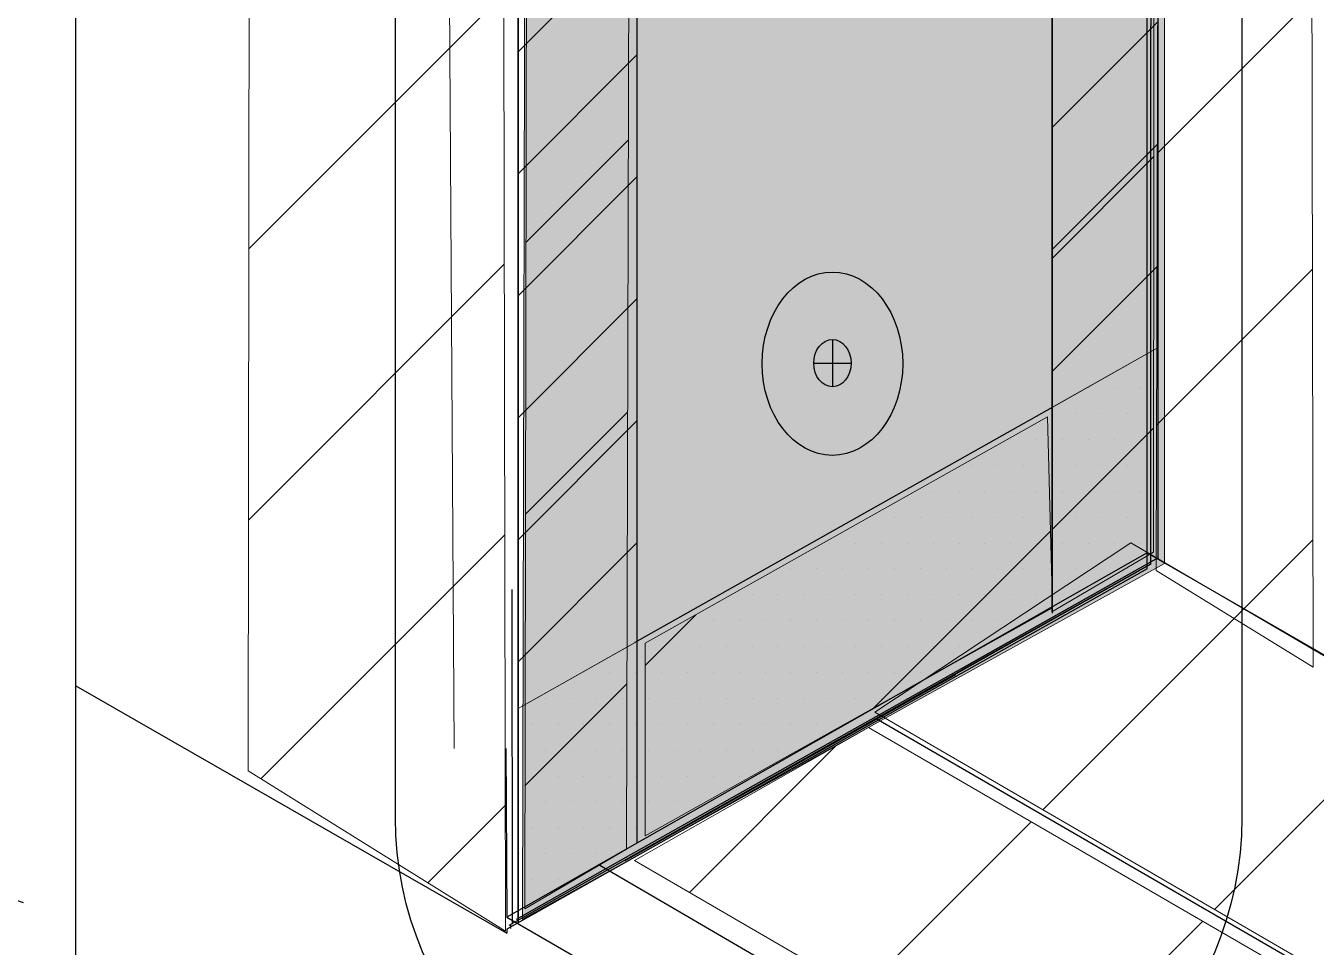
# Model space of a CAD drawing. Extents: x -1392 to 5791, y -3809 to 1722.
# Drawn here: x 899.8 to 967.1, y -1783.7 to -1735.7 of the extents above; entities that cross this region are included whole.
import ezdxf

# ---------------------------------------------------------------- set-up
doc = ezdxf.new("R2010")
doc.units = 0
doc.header["$MEASUREMENT"] = 0
doc.linetypes.add('AI-Linetype-13', pattern=[18, 9, -9])
for name, color, linetype, lineweight in [('.ATI-HATCH', 7, 'Continuous', 0), ('G-ANNO-TTLB', 7, 'Continuous', 0), ('Layer 12', 7, 'Continuous', 0), ('TYVEK', 7, 'Continuous', 0)]:
    doc.layers.add(name, color=color, linetype=linetype, lineweight=lineweight)
pattern_1 = [(45, (0, 0), (-7.071067, 7.07107), [])]

# ---------------------------------------------------------------- blocks, each defined once
blk = doc.blocks.new('Block_123')
at = {"layer": '.ATI-HATCH'}
blk.add_open_spline([(958.875, -1630.387), (958.875, -1630.387), (952.667, -1626.748), (952.667, -1626.748), (952.258, -1626.777), (951.949, -1627.131), (951.978, -1627.54), (952.006, -1627.95), (952.361, -1628.258), (952.77, -1628.229), (953.179, -1628.201), (953.488, -1627.846), (953.459, -1627.437), (953.45, -1627.312), (953.41, -1627.191), (953.342, -1627.085), (953.342, -1627.085), (953.355, -1735.153), (953.355, -1735.153), (953.355, -1735.153), (953.355, -1755.569), (953.355, -1755.569), (953.355, -1755.569), (958.888, -1752.453), (958.888, -1752.453), (958.888, -1752.453), (958.888, -1735.342), (958.888, -1735.342), (958.888, -1735.342), (958.875, -1630.387), (958.875, -1630.387)], degree=3, knots=[0, 0, 0, 0, 1, 1, 1, 2, 2, 2, 3, 3, 3, 4, 4, 4, 5, 5, 5, 6, 6, 6, 7, 7, 7, 8, 8, 8, 9, 9, 9, 10, 10, 10, 10], dxfattribs=at)
at = {"layer": '.ATI-HATCH', "color": 8, "lineweight": 0, "true_color": 0x808080}
for points in [[(953.355, -1740.967), (953.355, -1740.967), (958.888, -1735.434), (958.888, -1735.434)], [(953.355, -1747.332), (953.355, -1747.332), (958.888, -1741.799), (958.888, -1741.799)], [(953.355, -1753.697), (953.355, -1753.697), (958.888, -1748.163), (958.888, -1748.163)]]:
    blk.add_open_spline(points, degree=3, dxfattribs=at)
blk = doc.blocks.new('Block_124')
at = {"layer": '.ATI-HATCH'}
blk.add_lwpolyline([(948.599, -1769.204), (958.888, -1763.409), (958.888, -1752.453), (925.476, -1771.269), (925.476, -1782.225), (931.351, -1778.917)], close=True, dxfattribs=at)
at = {"layer": '.ATI-HATCH', "color": 8, "lineweight": 0, "true_color": 0x808080}
for points in [[(958.621, -1753.198), (958.621, -1753.198), (958.621, -1753.198), (958.621, -1753.198)], [(955.245, -1754.548), (955.245, -1754.548), (955.245, -1754.548), (955.245, -1754.548)], [(956.596, -1754.548), (956.596, -1754.548), (956.596, -1754.548), (956.596, -1754.548)], [(957.946, -1754.548), (957.946, -1754.548), (957.946, -1754.548), (957.946, -1754.548)], [(953.22, -1755.898), (953.22, -1755.898), (953.22, -1755.898), (953.22, -1755.898)], [(954.57, -1755.898), (954.57, -1755.898), (954.57, -1755.898), (954.57, -1755.898)], [(955.92, -1755.898), (955.92, -1755.898), (955.92, -1755.898), (955.92, -1755.898)], [(957.271, -1755.898), (957.271, -1755.898), (957.271, -1755.898), (957.271, -1755.898)], [(958.621, -1755.898), (958.621, -1755.898), (958.621, -1755.898), (958.621, -1755.898)], [(951.195, -1757.248), (951.195, -1757.248), (951.195, -1757.248), (951.195, -1757.248)], [(952.545, -1757.248), (952.545, -1757.248), (952.545, -1757.248), (952.545, -1757.248)], [(953.895, -1757.248), (953.895, -1757.248), (953.895, -1757.248), (953.895, -1757.248)], [(955.245, -1757.248), (955.245, -1757.248), (955.245, -1757.248), (955.245, -1757.248)], [(956.596, -1757.248), (956.596, -1757.248), (956.596, -1757.248), (956.596, -1757.248)], [(957.946, -1757.248), (957.946, -1757.248), (957.946, -1757.248), (957.946, -1757.248)], [(949.169, -1758.598), (949.169, -1758.598), (949.169, -1758.598), (949.169, -1758.598)], [(950.52, -1758.598), (950.52, -1758.598), (950.52, -1758.598), (950.52, -1758.598)], [(951.87, -1758.598), (951.87, -1758.598), (951.87, -1758.598), (951.87, -1758.598)], [(953.22, -1758.598), (953.22, -1758.598), (953.22, -1758.598), (953.22, -1758.598)], [(954.57, -1758.598), (954.57, -1758.598), (954.57, -1758.598), (954.57, -1758.598)], [(955.92, -1758.598), (955.92, -1758.598), (955.92, -1758.598), (955.92, -1758.598)], [(957.271, -1758.598), (957.271, -1758.598), (957.271, -1758.598), (957.271, -1758.598)], [(958.621, -1758.598), (958.621, -1758.598), (958.621, -1758.598), (958.621, -1758.598)], [(945.794, -1759.949), (945.794, -1759.949), (945.794, -1759.949), (945.794, -1759.949)], [(947.144, -1759.949), (947.144, -1759.949), (947.144, -1759.949), (947.144, -1759.949)], [(948.494, -1759.949), (948.494, -1759.949), (948.494, -1759.949), (948.494, -1759.949)], [(949.845, -1759.949), (949.845, -1759.949), (949.845, -1759.949), (949.845, -1759.949)], [(951.195, -1759.949), (951.195, -1759.949), (951.195, -1759.949), (951.195, -1759.949)], [(952.545, -1759.949), (952.545, -1759.949), (952.545, -1759.949), (952.545, -1759.949)], [(953.895, -1759.949), (953.895, -1759.949), (953.895, -1759.949), (953.895, -1759.949)], [(955.245, -1759.949), (955.245, -1759.949), (955.245, -1759.949), (955.245, -1759.949)], [(956.596, -1759.949), (956.596, -1759.949), (956.596, -1759.949), (956.596, -1759.949)], [(957.946, -1759.949), (957.946, -1759.949), (957.946, -1759.949), (957.946, -1759.949)], [(943.769, -1761.299), (943.769, -1761.299), (943.769, -1761.299), (943.769, -1761.299)], [(945.119, -1761.299), (945.119, -1761.299), (945.119, -1761.299), (945.119, -1761.299)], [(946.469, -1761.299), (946.469, -1761.299), (946.469, -1761.299), (946.469, -1761.299)], [(947.819, -1761.299), (947.819, -1761.299), (947.819, -1761.299), (947.819, -1761.299)], [(949.169, -1761.299), (949.169, -1761.299), (949.169, -1761.299), (949.169, -1761.299)], [(950.52, -1761.299), (950.52, -1761.299), (950.52, -1761.299), (950.52, -1761.299)], [(951.87, -1761.299), (951.87, -1761.299), (951.87, -1761.299), (951.87, -1761.299)], [(953.22, -1761.299), (953.22, -1761.299), (953.22, -1761.299), (953.22, -1761.299)], [(954.57, -1761.299), (954.57, -1761.299), (954.57, -1761.299), (954.57, -1761.299)], [(955.92, -1761.299), (955.92, -1761.299), (955.92, -1761.299), (955.92, -1761.299)], [(957.271, -1761.299), (957.271, -1761.299), (957.271, -1761.299), (957.271, -1761.299)], [(958.621, -1761.299), (958.621, -1761.299), (958.621, -1761.299), (958.621, -1761.299)], [(941.743, -1762.649), (941.743, -1762.649), (941.743, -1762.649), (941.743, -1762.649)], [(943.094, -1762.649), (943.094, -1762.649), (943.094, -1762.649), (943.094, -1762.649)], [(944.444, -1762.649), (944.444, -1762.649), (944.444, -1762.649), (944.444, -1762.649)], [(945.794, -1762.649), (945.794, -1762.649), (945.794, -1762.649), (945.794, -1762.649)], [(947.144, -1762.649), (947.144, -1762.649), (947.144, -1762.649), (947.144, -1762.649)], [(948.494, -1762.649), (948.494, -1762.649), (948.494, -1762.649), (948.494, -1762.649)], [(949.845, -1762.649), (949.845, -1762.649), (949.845, -1762.649), (949.845, -1762.649)], [(951.195, -1762.649), (951.195, -1762.649), (951.195, -1762.649), (951.195, -1762.649)], [(952.545, -1762.649), (952.545, -1762.649), (952.545, -1762.649), (952.545, -1762.649)], [(953.895, -1762.649), (953.895, -1762.649), (953.895, -1762.649), (953.895, -1762.649)], [(955.245, -1762.649), (955.245, -1762.649), (955.245, -1762.649), (955.245, -1762.649)], [(956.596, -1762.649), (956.596, -1762.649), (956.596, -1762.649), (956.596, -1762.649)], [(957.946, -1762.649), (957.946, -1762.649), (957.946, -1762.649), (957.946, -1762.649)], [(939.718, -1763.999), (939.718, -1763.999), (939.718, -1763.999), (939.718, -1763.999)], [(941.068, -1763.999), (941.068, -1763.999), (941.068, -1763.999), (941.068, -1763.999)], [(942.418, -1763.999), (942.418, -1763.999), (942.418, -1763.999), (942.418, -1763.999)], [(943.769, -1763.999), (943.769, -1763.999), (943.769, -1763.999), (943.769, -1763.999)], [(945.119, -1763.999), (945.119, -1763.999), (945.119, -1763.999), (945.119, -1763.999)], [(946.469, -1763.999), (946.469, -1763.999), (946.469, -1763.999), (946.469, -1763.999)], [(947.819, -1763.999), (947.819, -1763.999), (947.819, -1763.999), (947.819, -1763.999)], [(949.169, -1763.999), (949.169, -1763.999), (949.169, -1763.999), (949.169, -1763.999)], [(950.52, -1763.999), (950.52, -1763.999), (950.52, -1763.999), (950.52, -1763.999)], [(951.87, -1763.999), (951.87, -1763.999), (951.87, -1763.999), (951.87, -1763.999)], [(953.22, -1763.999), (953.22, -1763.999), (953.22, -1763.999), (953.22, -1763.999)], [(954.57, -1763.999), (954.57, -1763.999), (954.57, -1763.999), (954.57, -1763.999)], [(955.92, -1763.999), (955.92, -1763.999), (955.92, -1763.999), (955.92, -1763.999)], [(957.271, -1763.999), (957.271, -1763.999), (957.271, -1763.999), (957.271, -1763.999)], [(936.343, -1765.349), (936.343, -1765.349), (936.343, -1765.349), (936.343, -1765.349)], [(937.693, -1765.349), (937.693, -1765.349), (937.693, -1765.349), (937.693, -1765.349)], [(939.043, -1765.349), (939.043, -1765.349), (939.043, -1765.349), (939.043, -1765.349)], [(940.393, -1765.349), (940.393, -1765.349), (940.393, -1765.349), (940.393, -1765.349)], [(941.743, -1765.349), (941.743, -1765.349), (941.743, -1765.349), (941.743, -1765.349)], [(943.094, -1765.349), (943.094, -1765.349), (943.094, -1765.349), (943.094, -1765.349)], [(944.444, -1765.349), (944.444, -1765.349), (944.444, -1765.349), (944.444, -1765.349)], [(945.794, -1765.349), (945.794, -1765.349), (945.794, -1765.349), (945.794, -1765.349)], [(947.144, -1765.349), (947.144, -1765.349), (947.144, -1765.349), (947.144, -1765.349)], [(948.494, -1765.349), (948.494, -1765.349), (948.494, -1765.349), (948.494, -1765.349)], [(949.845, -1765.349), (949.845, -1765.349), (949.845, -1765.349), (949.845, -1765.349)], [(951.195, -1765.349), (951.195, -1765.349), (951.195, -1765.349), (951.195, -1765.349)], [(952.545, -1765.349), (952.545, -1765.349), (952.545, -1765.349), (952.545, -1765.349)], [(953.895, -1765.349), (953.895, -1765.349), (953.895, -1765.349), (953.895, -1765.349)], [(955.245, -1765.349), (955.245, -1765.349), (955.245, -1765.349), (955.245, -1765.349)], [(934.317, -1766.7), (934.317, -1766.7), (934.317, -1766.7), (934.317, -1766.7)], [(935.667, -1766.7), (935.667, -1766.7), (935.667, -1766.7), (935.667, -1766.7)], [(937.018, -1766.7), (937.018, -1766.7), (937.018, -1766.7), (937.018, -1766.7)], [(938.368, -1766.7), (938.368, -1766.7), (938.368, -1766.7), (938.368, -1766.7)], [(939.718, -1766.7), (939.718, -1766.7), (939.718, -1766.7), (939.718, -1766.7)], [(941.068, -1766.7), (941.068, -1766.7), (941.068, -1766.7), (941.068, -1766.7)], [(942.418, -1766.7), (942.418, -1766.7), (942.418, -1766.7), (942.418, -1766.7)], [(943.769, -1766.7), (943.769, -1766.7), (943.769, -1766.7), (943.769, -1766.7)], [(945.119, -1766.7), (945.119, -1766.7), (945.119, -1766.7), (945.119, -1766.7)], [(946.469, -1766.7), (946.469, -1766.7), (946.469, -1766.7), (946.469, -1766.7)], [(947.819, -1766.7), (947.819, -1766.7), (947.819, -1766.7), (947.819, -1766.7)], [(949.169, -1766.7), (949.169, -1766.7), (949.169, -1766.7), (949.169, -1766.7)], [(950.52, -1766.7), (950.52, -1766.7), (950.52, -1766.7), (950.52, -1766.7)], [(951.87, -1766.7), (951.87, -1766.7), (951.87, -1766.7), (951.87, -1766.7)], [(932.292, -1768.05), (932.292, -1768.05), (932.292, -1768.05), (932.292, -1768.05)], [(933.642, -1768.05), (933.642, -1768.05), (933.642, -1768.05), (933.642, -1768.05)], [(934.992, -1768.05), (934.992, -1768.05), (934.992, -1768.05), (934.992, -1768.05)], [(936.343, -1768.05), (936.343, -1768.05), (936.343, -1768.05), (936.343, -1768.05)], [(937.693, -1768.05), (937.693, -1768.05), (937.693, -1768.05), (937.693, -1768.05)], [(939.043, -1768.05), (939.043, -1768.05), (939.043, -1768.05), (939.043, -1768.05)], [(940.393, -1768.05), (940.393, -1768.05), (940.393, -1768.05), (940.393, -1768.05)], [(941.743, -1768.05), (941.743, -1768.05), (941.743, -1768.05), (941.743, -1768.05)], [(943.094, -1768.05), (943.094, -1768.05), (943.094, -1768.05), (943.094, -1768.05)], [(944.444, -1768.05), (944.444, -1768.05), (944.444, -1768.05), (944.444, -1768.05)], [(945.794, -1768.05), (945.794, -1768.05), (945.794, -1768.05), (945.794, -1768.05)], [(947.144, -1768.05), (947.144, -1768.05), (947.144, -1768.05), (947.144, -1768.05)], [(948.494, -1768.05), (948.494, -1768.05), (948.494, -1768.05), (948.494, -1768.05)], [(949.845, -1768.05), (949.845, -1768.05), (949.845, -1768.05), (949.845, -1768.05)], [(928.916, -1769.4), (928.916, -1769.4), (928.916, -1769.4), (928.916, -1769.4)], [(930.267, -1769.4), (930.267, -1769.4), (930.267, -1769.4), (930.267, -1769.4)], [(931.617, -1769.4), (931.617, -1769.4), (931.617, -1769.4), (931.617, -1769.4)], [(932.967, -1769.4), (932.967, -1769.4), (932.967, -1769.4), (932.967, -1769.4)], [(934.317, -1769.4), (934.317, -1769.4), (934.317, -1769.4), (934.317, -1769.4)], [(935.667, -1769.4), (935.667, -1769.4), (935.667, -1769.4), (935.667, -1769.4)], [(937.018, -1769.4), (937.018, -1769.4), (937.018, -1769.4), (937.018, -1769.4)], [(938.368, -1769.4), (938.368, -1769.4), (938.368, -1769.4), (938.368, -1769.4)], [(939.718, -1769.4), (939.718, -1769.4), (939.718, -1769.4), (939.718, -1769.4)], [(941.068, -1769.4), (941.068, -1769.4), (941.068, -1769.4), (941.068, -1769.4)], [(942.418, -1769.4), (942.418, -1769.4), (942.418, -1769.4), (942.418, -1769.4)], [(943.769, -1769.4), (943.769, -1769.4), (943.769, -1769.4), (943.769, -1769.4)], [(945.119, -1769.4), (945.119, -1769.4), (945.119, -1769.4), (945.119, -1769.4)], [(946.469, -1769.4), (946.469, -1769.4), (946.469, -1769.4), (946.469, -1769.4)], [(947.819, -1769.4), (947.819, -1769.4), (947.819, -1769.4), (947.819, -1769.4)], [(926.891, -1770.75), (926.891, -1770.75), (926.891, -1770.75), (926.891, -1770.75)], [(928.241, -1770.75), (928.241, -1770.75), (928.241, -1770.75), (928.241, -1770.75)], [(929.592, -1770.75), (929.592, -1770.75), (929.592, -1770.75), (929.592, -1770.75)], [(930.942, -1770.75), (930.942, -1770.75), (930.942, -1770.75), (930.942, -1770.75)], [(932.292, -1770.75), (932.292, -1770.75), (932.292, -1770.75), (932.292, -1770.75)], [(933.642, -1770.75), (933.642, -1770.75), (933.642, -1770.75), (933.642, -1770.75)], [(934.992, -1770.75), (934.992, -1770.75), (934.992, -1770.75), (934.992, -1770.75)], [(936.343, -1770.75), (936.343, -1770.75), (936.343, -1770.75), (936.343, -1770.75)], [(937.693, -1770.75), (937.693, -1770.75), (937.693, -1770.75), (937.693, -1770.75)], [(939.043, -1770.75), (939.043, -1770.75), (939.043, -1770.75), (939.043, -1770.75)], [(940.393, -1770.75), (940.393, -1770.75), (940.393, -1770.75), (940.393, -1770.75)], [(941.743, -1770.75), (941.743, -1770.75), (941.743, -1770.75), (941.743, -1770.75)], [(943.094, -1770.75), (943.094, -1770.75), (943.094, -1770.75), (943.094, -1770.75)], [(944.444, -1770.75), (944.444, -1770.75), (944.444, -1770.75), (944.444, -1770.75)], [(945.794, -1770.75), (945.794, -1770.75), (945.794, -1770.75), (945.794, -1770.75)], [(926.216, -1772.1), (926.216, -1772.1), (926.216, -1772.1), (926.216, -1772.1)], [(927.566, -1772.1), (927.566, -1772.1), (927.566, -1772.1), (927.566, -1772.1)], [(928.916, -1772.1), (928.916, -1772.1), (928.916, -1772.1), (928.916, -1772.1)], [(930.267, -1772.1), (930.267, -1772.1), (930.267, -1772.1), (930.267, -1772.1)], [(931.617, -1772.1), (931.617, -1772.1), (931.617, -1772.1), (931.617, -1772.1)], [(932.967, -1772.1), (932.967, -1772.1), (932.967, -1772.1), (932.967, -1772.1)], [(934.317, -1772.1), (934.317, -1772.1), (934.317, -1772.1), (934.317, -1772.1)], [(935.667, -1772.1), (935.667, -1772.1), (935.667, -1772.1), (935.667, -1772.1)], [(937.018, -1772.1), (937.018, -1772.1), (937.018, -1772.1), (937.018, -1772.1)], [(938.368, -1772.1), (938.368, -1772.1), (938.368, -1772.1), (938.368, -1772.1)], [(939.718, -1772.1), (939.718, -1772.1), (939.718, -1772.1), (939.718, -1772.1)], [(941.068, -1772.1), (941.068, -1772.1), (941.068, -1772.1), (941.068, -1772.1)], [(942.418, -1772.1), (942.418, -1772.1), (942.418, -1772.1), (942.418, -1772.1)], [(925.541, -1773.451), (925.541, -1773.451), (925.541, -1773.451), (925.541, -1773.451)], [(926.891, -1773.451), (926.891, -1773.451), (926.891, -1773.451), (926.891, -1773.451)], [(928.241, -1773.451), (928.241, -1773.451), (928.241, -1773.451), (928.241, -1773.451)], [(929.592, -1773.451), (929.592, -1773.451), (929.592, -1773.451), (929.592, -1773.451)], [(930.942, -1773.451), (930.942, -1773.451), (930.942, -1773.451), (930.942, -1773.451)], [(932.292, -1773.451), (932.292, -1773.451), (932.292, -1773.451), (932.292, -1773.451)], [(933.642, -1773.451), (933.642, -1773.451), (933.642, -1773.451), (933.642, -1773.451)], [(934.992, -1773.451), (934.992, -1773.451), (934.992, -1773.451), (934.992, -1773.451)], [(936.343, -1773.451), (936.343, -1773.451), (936.343, -1773.451), (936.343, -1773.451)], [(937.693, -1773.451), (937.693, -1773.451), (937.693, -1773.451), (937.693, -1773.451)], [(939.043, -1773.451), (939.043, -1773.451), (939.043, -1773.451), (939.043, -1773.451)], [(940.393, -1773.451), (940.393, -1773.451), (940.393, -1773.451), (940.393, -1773.451)], [(926.216, -1774.801), (926.216, -1774.801), (926.216, -1774.801), (926.216, -1774.801)], [(927.566, -1774.801), (927.566, -1774.801), (927.566, -1774.801), (927.566, -1774.801)], [(928.916, -1774.801), (928.916, -1774.801), (928.916, -1774.801), (928.916, -1774.801)], [(930.267, -1774.801), (930.267, -1774.801), (930.267, -1774.801), (930.267, -1774.801)], [(931.617, -1774.801), (931.617, -1774.801), (931.617, -1774.801), (931.617, -1774.801)], [(932.967, -1774.801), (932.967, -1774.801), (932.967, -1774.801), (932.967, -1774.801)], [(934.317, -1774.801), (934.317, -1774.801), (934.317, -1774.801), (934.317, -1774.801)], [(935.667, -1774.801), (935.667, -1774.801), (935.667, -1774.801), (935.667, -1774.801)], [(937.018, -1774.801), (937.018, -1774.801), (937.018, -1774.801), (937.018, -1774.801)], [(938.368, -1774.801), (938.368, -1774.801), (938.368, -1774.801), (938.368, -1774.801)], [(925.541, -1776.151), (925.541, -1776.151), (925.541, -1776.151), (925.541, -1776.151)], [(926.891, -1776.151), (926.891, -1776.151), (926.891, -1776.151), (926.891, -1776.151)], [(928.241, -1776.151), (928.241, -1776.151), (928.241, -1776.151), (928.241, -1776.151)], [(929.592, -1776.151), (929.592, -1776.151), (929.592, -1776.151), (929.592, -1776.151)], [(930.942, -1776.151), (930.942, -1776.151), (930.942, -1776.151), (930.942, -1776.151)], [(932.292, -1776.151), (932.292, -1776.151), (932.292, -1776.151), (932.292, -1776.151)], [(933.642, -1776.151), (933.642, -1776.151), (933.642, -1776.151), (933.642, -1776.151)], [(934.992, -1776.151), (934.992, -1776.151), (934.992, -1776.151), (934.992, -1776.151)], [(926.216, -1777.501), (926.216, -1777.501), (926.216, -1777.501), (926.216, -1777.501)], [(927.566, -1777.501), (927.566, -1777.501), (927.566, -1777.501), (927.566, -1777.501)], [(928.916, -1777.501), (928.916, -1777.501), (928.916, -1777.501), (928.916, -1777.501)], [(930.267, -1777.501), (930.267, -1777.501), (930.267, -1777.501), (930.267, -1777.501)], [(931.617, -1777.501), (931.617, -1777.501), (931.617, -1777.501), (931.617, -1777.501)], [(932.967, -1777.501), (932.967, -1777.501), (932.967, -1777.501), (932.967, -1777.501)], [(925.541, -1778.851), (925.541, -1778.851), (925.541, -1778.851), (925.541, -1778.851)], [(926.891, -1778.851), (926.891, -1778.851), (926.891, -1778.851), (926.891, -1778.851)], [(928.241, -1778.851), (928.241, -1778.851), (928.241, -1778.851), (928.241, -1778.851)], [(929.592, -1778.851), (929.592, -1778.851), (929.592, -1778.851), (929.592, -1778.851)], [(930.942, -1778.851), (930.942, -1778.851), (930.942, -1778.851), (930.942, -1778.851)], [(926.216, -1780.202), (926.216, -1780.202), (926.216, -1780.202), (926.216, -1780.202)], [(927.566, -1780.202), (927.566, -1780.202), (927.566, -1780.202), (927.566, -1780.202)], [(928.916, -1780.202), (928.916, -1780.202), (928.916, -1780.202), (928.916, -1780.202)], [(925.541, -1781.552), (925.541, -1781.552), (925.541, -1781.552), (925.541, -1781.552)]]:
    blk.add_open_spline(points, degree=3, dxfattribs=at)
blk = doc.blocks.new('Block_125')
at = {"layer": '.ATI-HATCH'}
blk.add_open_spline([(931.679, -1628.251), (931.788, -1626.25), (930.758, -1624.358), (929.016, -1623.366), (929.016, -1623.366), (925.476, -1622.784), (925.476, -1622.784), (925.476, -1622.784), (925.476, -1771.269), (925.476, -1771.269), (925.476, -1771.269), (931.678, -1767.776), (931.678, -1767.776), (931.678, -1767.776), (931.679, -1628.251), (931.679, -1628.251)], degree=3, knots=[0, 0, 0, 0, 1, 1, 1, 2, 2, 2, 3, 3, 3, 4, 4, 4, 5, 5, 5, 5], dxfattribs=at)
at = {"layer": '.ATI-HATCH', "color": 8, "lineweight": 0, "true_color": 0x808080}
for points in [[(925.476, -1737.021), (925.476, -1737.021), (931.678, -1730.819), (931.678, -1730.819)], [(925.476, -1743.386), (925.476, -1743.386), (931.678, -1737.184), (931.678, -1737.184)], [(925.476, -1749.751), (925.476, -1749.751), (931.678, -1743.549), (931.678, -1743.549)], [(925.476, -1756.116), (925.476, -1756.116), (931.678, -1749.914), (931.678, -1749.914)], [(925.476, -1762.481), (925.476, -1762.481), (931.678, -1756.278), (931.678, -1756.278)], [(925.476, -1768.846), (925.476, -1768.846), (931.678, -1762.643), (931.678, -1762.643)]]:
    blk.add_open_spline(points, degree=3, dxfattribs=at)
blk = doc.blocks.new('Block_466')
at = {"layer": 'TYVEK', "color": 18, "lineweight": 60, "true_color": 0x000000}
blk.add_lwpolyline([(901.165, -1743.997)], dxfattribs=at)
blk = doc.blocks.new('Block_467')
at = {"layer": 'TYVEK', "color": 18, "lineweight": 25, "true_color": 0x000000}
for points in [[(948.013, -1768.934)], [(930.767, -1778.645)]]:
    blk.add_lwpolyline(points, dxfattribs=at)
blk = doc.blocks.new('Block_469')
at = {"layer": 'TYVEK', "color": 4, "lineweight": 25, "true_color": 0x00ffff}
for points in [[(958.288, -1763.147)], [(948.013, -1768.934)]]:
    blk.add_lwpolyline(points, dxfattribs=at)
blk = doc.blocks.new('Block_470')
at = {"layer": 'TYVEK', "color": 4, "lineweight": 25, "true_color": 0x00ffff}
for points in [[(930.767, -1778.645)], [(924.802, -1782.005)]]:
    blk.add_lwpolyline(points, dxfattribs=at)
blk = doc.blocks.new('Block_471')
at = {"layer": 'TYVEK', "color": 4, "lineweight": 25, "true_color": 0x00ffff}
for points in [[(948.013, -1768.934)], [(930.767, -1778.645)]]:
    blk.add_lwpolyline(points, dxfattribs=at)
blk = doc.blocks.new('Block_472')
at = {"layer": 'TYVEK', "color": 4, "lineweight": 25, "true_color": 0x00ffff}
for points in [[(958.301, -1735.077)], [(958.301, -1763.155)]]:
    blk.add_lwpolyline(points, dxfattribs=at)
blk = doc.blocks.new('Block_474')
at = {"layer": 'TYVEK', "color": 18, "lineweight": 60, "true_color": 0x000000}
for points in [[(958.288, -1763.147)], [(924.802, -1782.005)]]:
    blk.add_lwpolyline(points, dxfattribs=at)
blk = doc.blocks.new('Block_475')
at = {"layer": 'TYVEK', "color": 18, "lineweight": 60, "true_color": 0x000000}
blk.add_lwpolyline([(958.288, -1763.147)], dxfattribs=at)

msp = doc.modelspace()

# ---------------------------------------------------------------- hatches: boundary and pattern name
at = {"layer": 'G-ANNO-TTLB', "true_color": 0xff00ff, "transparency": 33554687}
h = msp.add_hatch(color=6, dxfattribs=at)
edge = h.paths.add_edge_path()
edge.add_spline(control_points=[(1773.018, -3692.604), (1773.018, -3692.604), (-1156.5, -3692.604), (-1156.5, -3692.604), (-1156.5, -3692.604), (-1156.5, -1235.604), (-1156.5, -1235.604), (-1156.5, -1235.604), (1773.018, -1235.604), (1773.018, -1235.604), (1773.018, -1235.604), (1773.018, -3692.604), (1773.018, -3692.604)], knot_values=[0, 0, 0, 0, 1, 1, 1, 2, 2, 2, 3, 3, 3, 4, 4, 4, 4], degree=3, periodic=0)
edge = h.paths.add_edge_path()
edge.add_spline(control_points=[(-1147.5, -1244.604), (-1147.5, -1244.604), (-1147.5, -3683.604), (-1147.5, -3683.604), (-1147.5, -3683.604), (1764.018, -3683.604), (1764.018, -3683.604), (1764.018, -3683.604), (1764.018, -1244.604), (1764.018, -1244.604), (1764.018, -1244.604), (-1147.5, -1244.604), (-1147.5, -1244.604)], knot_values=[0, 0, 0, 0, 1, 1, 1, 2, 2, 2, 3, 3, 3, 4, 4, 4, 4], degree=3, periodic=0)
edge.add_line((-1147.5, -1244.604), (-1147.5, -1244.604))
at = {"layer": 'Layer 12', "true_color": 0x000000, "transparency": 33554687}
h = msp.add_hatch(dxfattribs=at)
h.set_pattern_fill('_U', color=18, scale=10, angle=44.99999, style=2, pattern_type=0)
h.set_pattern_definition(pattern_1)
h.paths.add_polyline_path([(924.823, -1782.894), (911.394, -1774.536), (911.601, -1603.819), (924.511, -1611.831)])
at = {"layer": 'Layer 12', "true_color": 0x848484, "transparency": 33554457}
h = msp.add_hatch(color=252, dxfattribs=at)
h.dxf.hatch_style = 2
h.paths.add_polyline_path([(959.217, -1763.707), (959.188, -1629.611), (926.108, -1610.199), (925.707, -1782.267)])
at = {"layer": 'Layer 12', "true_color": 0x000000, "transparency": 33554687}
h = msp.add_hatch(dxfattribs=at)
h.set_pattern_fill('_U', color=18, scale=10, angle=44.99999, style=2, pattern_type=0)
h.set_pattern_definition(pattern_1)
h.paths.add_polyline_path([(931.134, -1778.612), (925.826, -1781.725), (926.122, -1611.954), (931.571, -1614.905)])
h = msp.add_hatch(dxfattribs=at)
h.set_pattern_fill('_U', color=18, scale=10, angle=44.99999, style=2, pattern_type=0)
h.set_pattern_definition(pattern_1)
h.paths.add_polyline_path([(958.646, -1763.115), (953.339, -1766.227), (953.296, -1627.314), (958.745, -1630.266)])
h = msp.add_hatch(dxfattribs=at)
h.set_pattern_fill('_U', color=18, scale=10, angle=44.99999, style=2, pattern_type=0)
h.set_pattern_definition(pattern_1)
h.paths.add_polyline_path([(966.963, -1769.12), (958.784, -1764.082), (959.142, -1631.334), (966.735, -1636.849)])
h = msp.add_hatch(dxfattribs=at)
h.set_pattern_fill('_U', color=18, scale=10, angle=44.99999, style=2, pattern_type=0)
h.set_pattern_definition(pattern_1)
h.paths.add_polyline_path([(932.12, -1777.923), (932.116, -1767.874), (953.107, -1756.064), (953.36, -1766.028)])
h = msp.add_hatch(dxfattribs=at)
h.set_pattern_fill('_U', color=18, scale=10, angle=44.99999, style=2, pattern_type=0)
h.set_pattern_definition(pattern_1)
h.paths.add_polyline_path([(1007.331, -1808.18), (944.099, -1771.475), (957.448, -1762.634), (1007.185, -1791.708)])
h = msp.add_hatch(dxfattribs=at)
h.set_pattern_fill('_U', color=18, scale=10, angle=44.99999, style=2, pattern_type=0)
h.set_pattern_definition(pattern_1)
h.paths.add_polyline_path([(1007.262, -1809.062), (1007.262, -1823.201), (931.558, -1779.21), (943.76, -1772.262)])
at = {"layer": 'TYVEK', "true_color": 0x003b71, "transparency": 33554687}
h = msp.add_hatch(color=156, dxfattribs=at)
h.dxf.hatch_style = 2
edge = h.paths.add_edge_path()
edge.add_ellipse((941.884, -1753.291), major_axis=(0, 4.781), ratio=0.766948, start_angle=0, end_angle=360)

# ---------------------------------------------------------------- linework, layer by layer
at = {"layer": 'G-ANNO-TTLB'}
for points in [[(1773.018, -3692.604), (1773.018, -3692.604), (-1156.5, -3692.604), (-1156.5, -3692.604), (-1156.5, -3692.604), (-1156.5, -1235.604), (-1156.5, -1235.604), (-1156.5, -1235.604), (1773.018, -1235.604), (1773.018, -1235.604), (1773.018, -1235.604), (1773.018, -3692.604), (1773.018, -3692.604)], [(-1147.5, -1244.604), (-1147.5, -1244.604), (-1147.5, -3683.604), (-1147.5, -3683.604), (-1147.5, -3683.604), (1764.018, -3683.604), (1764.018, -3683.604), (1764.018, -3683.604), (1764.018, -1244.604), (1764.018, -1244.604), (1764.018, -1244.604), (-1147.5, -1244.604), (-1147.5, -1244.604)]]:
    msp.add_open_spline(points, degree=3, knots=[0, 0, 0, 0, 1, 1, 1, 2, 2, 2, 3, 3, 3, 4, 4, 4, 4], dxfattribs=at)
at = {"layer": 'Layer 12'}
for points in [[(924.823, -1782.894), (911.394, -1774.536), (911.601, -1603.819), (924.511, -1611.831)], [(959.217, -1763.707), (959.188, -1629.611), (926.108, -1610.199), (925.707, -1782.267)], [(931.134, -1778.612), (925.826, -1781.725), (926.122, -1611.954), (931.571, -1614.905)], [(958.646, -1763.115), (953.339, -1766.227), (953.296, -1627.314), (958.745, -1630.266)], [(966.963, -1769.12), (958.784, -1764.082), (959.142, -1631.334), (966.735, -1636.849)], [(932.12, -1777.923), (932.116, -1767.874), (953.107, -1756.064), (953.36, -1766.028)], [(1007.331, -1808.18), (944.099, -1771.475), (957.448, -1762.634), (1007.185, -1791.708)], [(1007.262, -1809.062), (1007.262, -1823.201), (931.558, -1779.21), (943.76, -1772.262)]]:
    msp.add_lwpolyline(points, close=True, dxfattribs=at)
at = {"layer": 'TYVEK', "color": 4, "lineweight": 25, "true_color": 0x00ffff}
for p, q in [((902.409, -1785.393), (902.409, -1598.486)), ((925.476, -1611.265), (925.476, -1782.225)), ((931.679, -1614.435), (931.678, -1778.279)), ((953.342, -1627.314), (953.355, -1766.31)), ((958.288, -1630.137), (958.288, -1763.147)), ((958.482, -1630.729), (958.495, -1735.669)), ((958.31, -1763.991), (958.31, -1631.569)), ((958.495, -1763.747), (958.495, -1735.669)), ((958.888, -1763.424), (958.888, -1735.342)), ((902.407, -1784.553), (902.407, -1746.914)), ((953.354, -1755.57), (931.57, -1767.837)), ((958.301, -1763.155), (924.893, -1782.155)), ((958.875, -1763.417), (948.599, -1769.204)), ((958.888, -1763.424), (948.611, -1769.211)), ((958.301, -1763.155), (1007.486, -1791.53)), ((958.31, -1763.991), (924.898, -1782.793)), ((958.482, -1763.74), (948.207, -1769.526)), ((958.495, -1763.747), (948.22, -1769.534)), ((925.185, -1782.535), (925.17, -1765.061)), ((948.207, -1769.526), (930.962, -1779.238)), ((948.304, -1769.516), (931.058, -1779.228)), ((948.599, -1769.204), (931.351, -1778.917)), ((902.409, -1770.101), (924.898, -1782.995)), ((944.16, -1771.794), (1008.147, -1808.81)), ((924.84, -1773.37), (924.893, -1782.155)), ((931.351, -1778.917), (925.384, -1782.277)), ((930.962, -1779.238), (924.996, -1782.598)), ((929.746, -1779.451), (1006.996, -1824.423)), ((924.893, -1781.953), (924.893, -1782.155)), ((924.893, -1782.155), (966.645, -1806.308)), ((925.476, -1782.225), (925.476, -1782.427)), ((924.898, -1782.793), (924.898, -1782.995)), ((925.088, -1782.546), (925.088, -1782.748))]:
    msp.add_line(p, q, dxfattribs=at)
at = {"layer": 'TYVEK'}
msp.add_line((922.143, -1773.37), (921.134, -1609.109), dxfattribs=at)
at = {"layer": 'TYVEK', "color": 18, "lineweight": 25, "true_color": 0x000000}
for p, q in [((925.476, -1782.427), (925.476, -1610.813)), ((948.207, -1769.526), (930.962, -1779.238)), ((948.599, -1769.204), (931.351, -1778.917))]:
    msp.add_line(p, q, dxfattribs=at)
at = {"layer": 'TYVEK', "color": 18, "linetype": 'AI-Linetype-13', "lineweight": 25, "true_color": 0x000000}
msp.add_line((933.768, -1792.958), (798.223, -1747.035), dxfattribs=at)
at = {"layer": 'TYVEK', "color": 18, "lineweight": 25, "true_color": 0x080808}
for p, q in [((941.884, -1752.028), (941.884, -1754.496)), ((940.911, -1753.262), (942.857, -1753.262))]:
    msp.add_line(p, q, dxfattribs=at)
at = {"layer": 'TYVEK', "color": 33, "lineweight": 25, "true_color": 0xcc9966}
for points in [[(941.372, -1748.872)], [(937.706, -1753.651)]]:
    msp.add_lwpolyline(points, dxfattribs=at)
at = {"layer": 'TYVEK', "color": 4, "lineweight": 25, "true_color": 0x00ffff}
for points in [[(948.013, -1768.934)], [(930.767, -1778.645)]]:
    msp.add_lwpolyline(points, dxfattribs=at)
at = {"layer": 'TYVEK', "color": 18, "lineweight": 25, "true_color": 0x000000}
msp.add_ellipse((941.884, -1753.291), major_axis=(0, 4.781), ratio=0.766948, dxfattribs=at)
at = {"layer": 'TYVEK', "color": 18, "lineweight": 25, "true_color": 0x080808}
msp.add_ellipse((941.884, -1753.262), major_axis=(0, 1.234), ratio=0.788846, dxfattribs=at)
at = {"layer": 'TYVEK', "color": 18, "lineweight": 25, "true_color": 0x000000}
msp.add_open_spline([(945.245, -1615.536), (945.245, -1615.536), (937.081, -1615.536), (937.081, -1615.536), (927.14, -1615.536), (919.081, -1623.595), (919.081, -1633.536), (919.081, -1633.536), (919.081, -1776.967), (919.081, -1776.967), (919.081, -1786.908), (927.14, -1794.967), (937.081, -1794.967), (937.081, -1794.967), (945.245, -1794.967), (945.245, -1794.967), (955.186, -1794.967), (963.245, -1786.908), (963.245, -1776.967), (963.245, -1776.967), (963.245, -1633.536), (963.245, -1633.536), (963.245, -1623.595), (955.186, -1615.536), (945.245, -1615.536)], degree=3, knots=[0, 0, 0, 0, 1, 1, 1, 2, 2, 2, 3, 3, 3, 4, 4, 4, 5, 5, 5, 6, 6, 6, 7, 7, 7, 8, 8, 8, 8], dxfattribs=at)

# ---------------------------------------------------------------- block references
at = {"layer": '.ATI-HATCH'}
for name in ['Block_123', 'Block_125', 'Block_124']:
    msp.add_blockref(name, (0, 0), dxfattribs=at)
at = {"layer": 'TYVEK'}
for name in ['Block_466', 'Block_475', 'Block_472', 'Block_474', 'Block_469', 'Block_467', 'Block_471', 'Block_470']:
    msp.add_blockref(name, (0, 0), dxfattribs=at)

doc.saveas('drawing.dxf')
